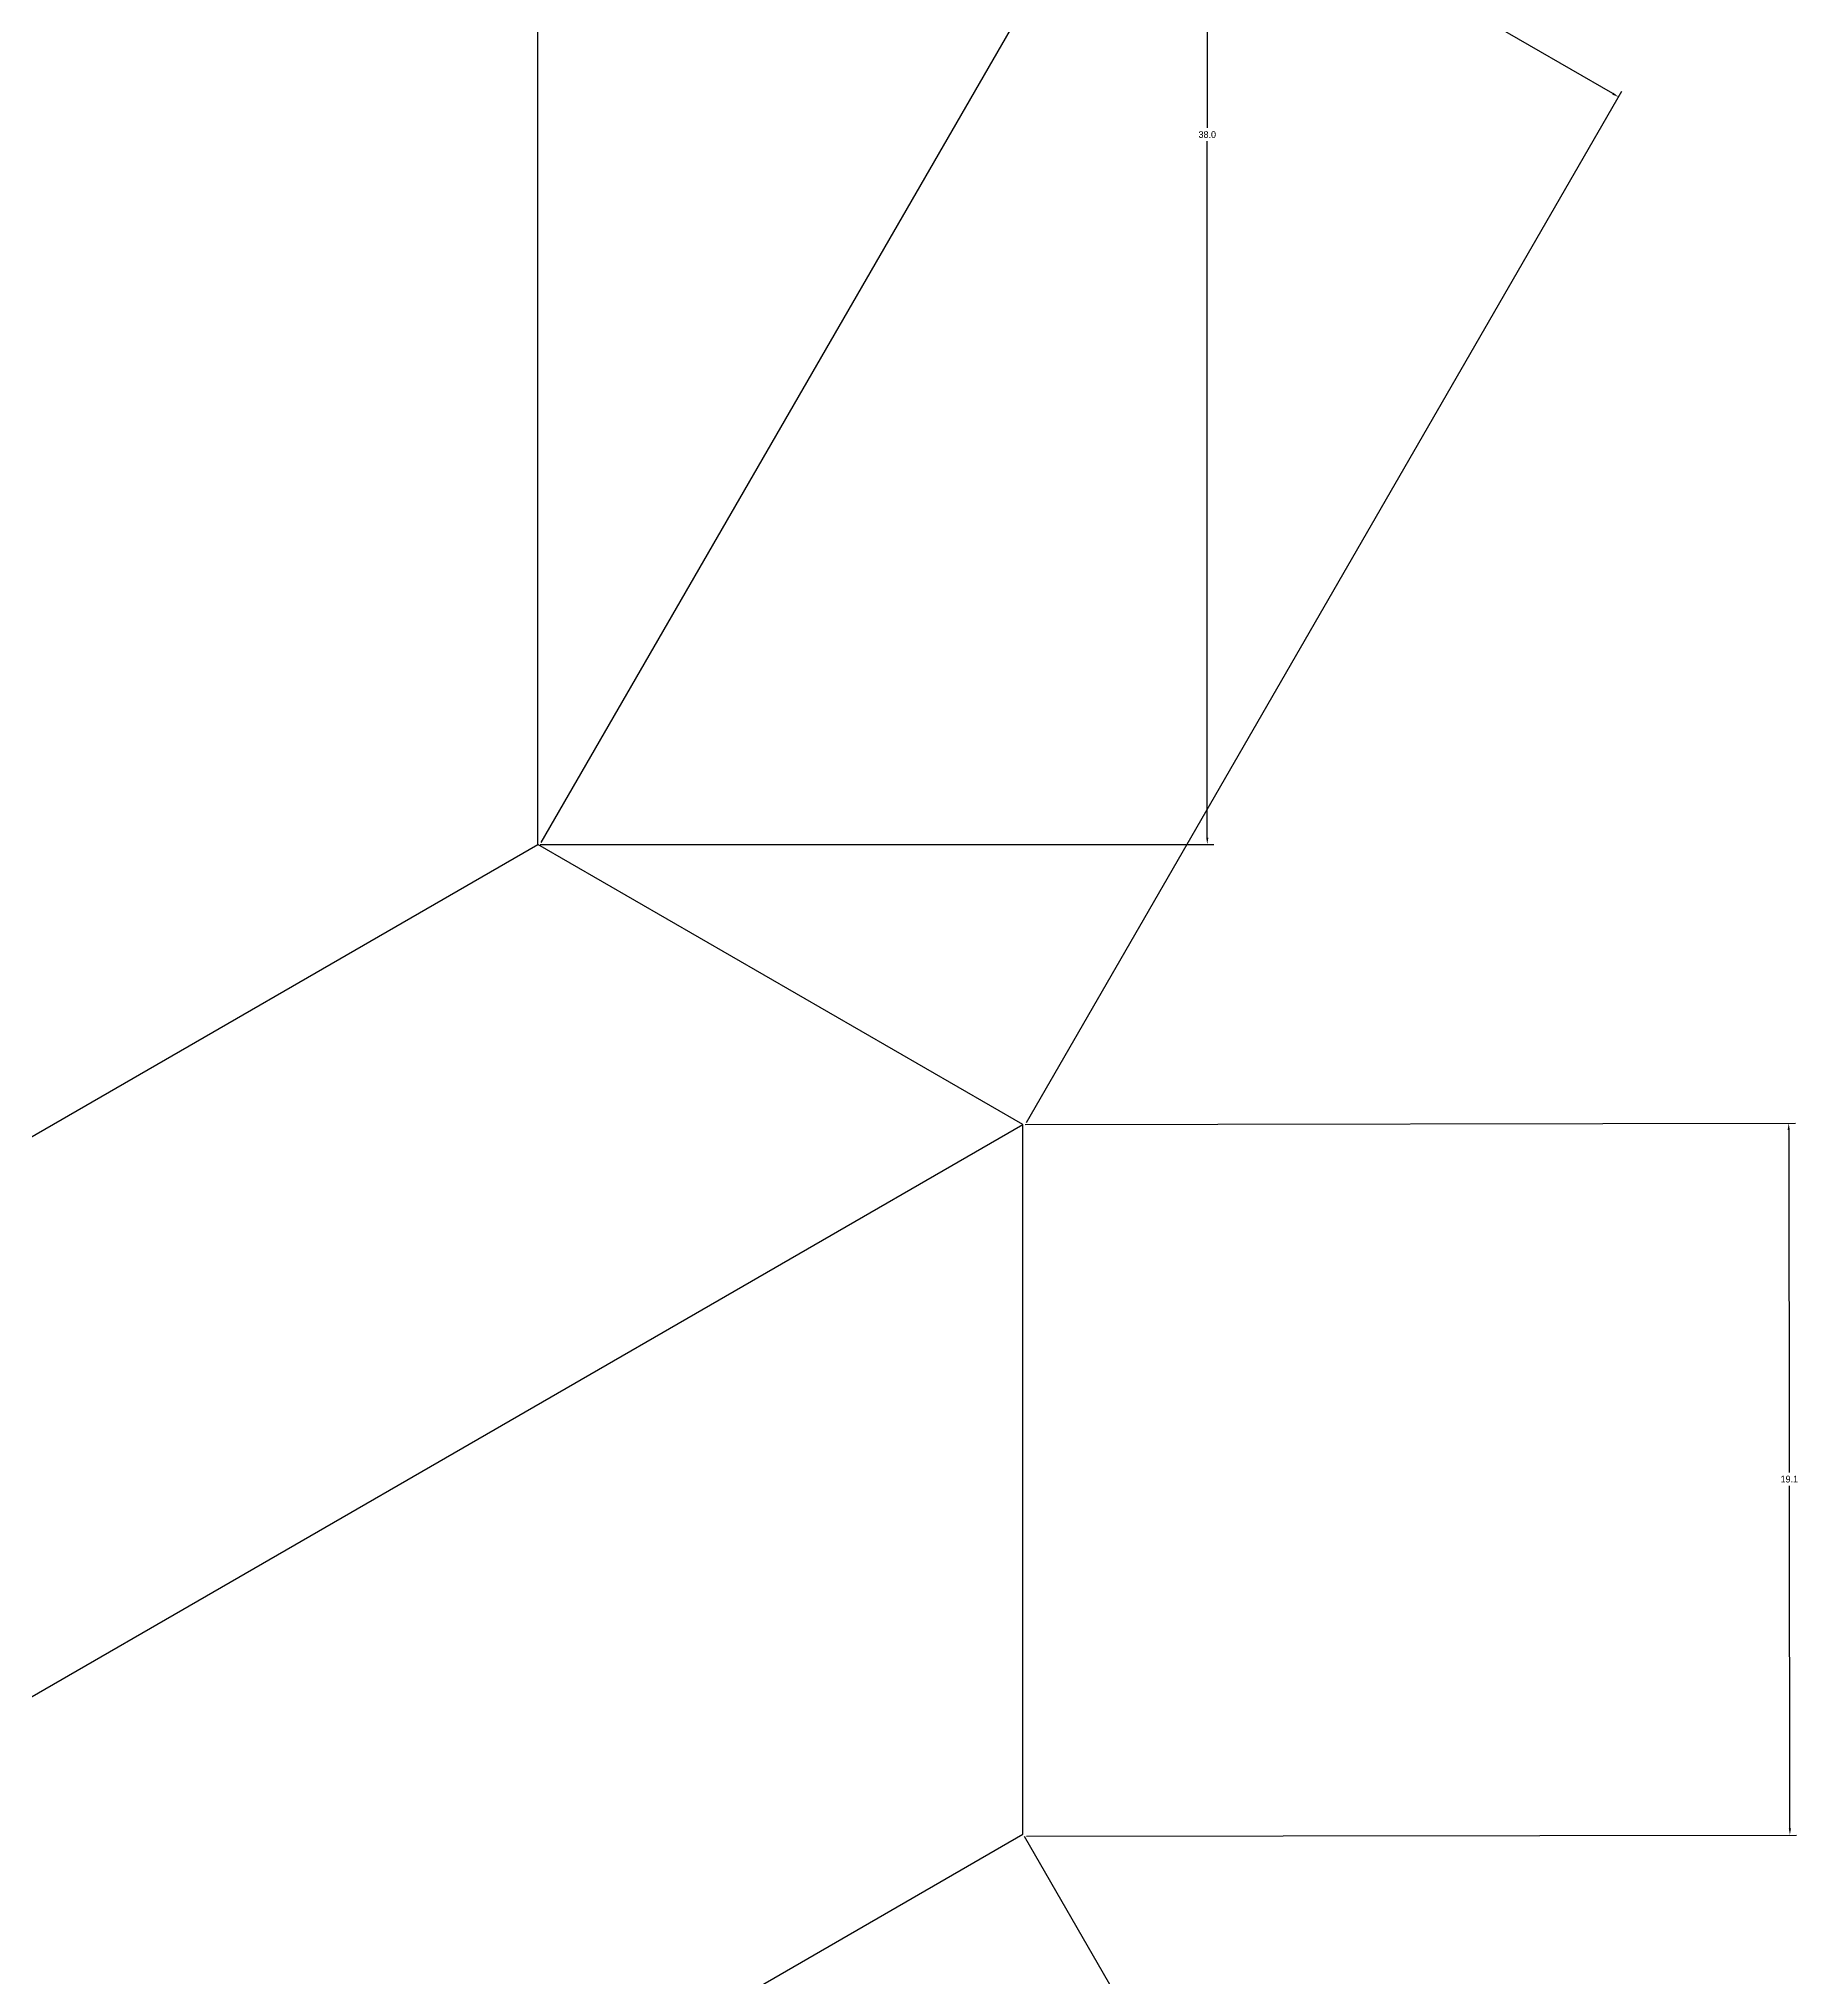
# Model space of a CAD drawing. Header units: centimetres. Extents: x -88 to 100, y -190 to 41.
# Drawn here: x 53.3 to 100.4, y -159 to -107.1 of the extents above; entities that cross this region are included whole.
import ezdxf

# ---------------------------------------------------------------- set-up
doc = ezdxf.new("R2010")
doc.units = ezdxf.units.CM
doc.header["$MEASUREMENT"] = 0
doc.dimstyles.get("Standard").update_dxf_attribs({"dimtxt": 0.18, "dimasz": 0.18, "dimexe": 0.18, "dimexo": 0.0625, "dimgap": 0.09, "dimtad": 0, "dimtih": 1, "dimtoh": 1, "dimdec": 1, "dimzin": 0, "dimdsep": 46, "dimtxsty": 'Standard', "dimcen": 0.09, "dimadec": 0, "dimazin": 0, "dimtfac": 1, "dimtdec": 1, "dimtofl": 0, "dimtmove": 0, "dimatfit": 3, "dimfxl": 1, "dimtolj": 1, "dimtzin": 0, "dimarcsym": 0})

# ---------------------------------------------------------------- blocks, each defined once
blk = doc.blocks.new('*D15')
at = {"color": 0, "linetype": 'ByBlock', "lineweight": -2}
for p, q in [((66.766, -90.696), (84.807, -90.696)), ((84.627, -90.876), (84.627, -109.516)), ((84.627, -128.516), (84.627, -109.876)), ((66.766, -128.696), (84.807, -128.696))]:
    blk.add_line(p, q, dxfattribs=at)
at = {"color": 0, "linetype": 'ByBlock'}
for points in [[(84.597, -90.876), (84.657, -90.876), (84.627, -90.696)], [(84.597, -128.516), (84.657, -128.516), (84.627, -128.696)]]:
    blk.add_solid(points, dxfattribs=at)
at = {"layer": 'Defpoints', "color": 0, "linetype": 'ByBlock'}
for p in [(66.703, -90.696), (66.703, -128.696), (84.627, -128.696)]:
    blk.add_point(p, dxfattribs=at)
at = {"color": 0, "linetype": 'ByBlock', "insert": (84.627, -109.696), "char_height": 0.18, "attachment_point": 5}
blk.add_mtext('\\A1;38.0', dxfattribs=at)
blk = doc.blocks.new('*D16')
at = {"color": 0, "linetype": 'ByBlock', "lineweight": -2}
for p, q in [((79.725, -155.251), (82.646, -160.31)), ((82.4, -160.244), (57.32, -174.724)), ((31.616, -189.564), (56.696, -175.084)), ((28.629, -184.751), (31.55, -189.81))]:
    blk.add_line(p, q, dxfattribs=at)
at = {"color": 0, "linetype": 'ByBlock'}
for points in [[(82.385, -160.218), (82.415, -160.27), (82.556, -160.154)], [(31.601, -189.538), (31.631, -189.59), (31.46, -189.654)]]:
    blk.add_solid(points, dxfattribs=at)
at = {"layer": 'Defpoints', "color": 0, "linetype": 'ByBlock'}
for p in [(79.694, -155.196), (82.556, -160.154), (28.598, -184.696)]:
    blk.add_point(p, dxfattribs=at)
at = {"color": 0, "linetype": 'ByBlock', "insert": (57.008, -174.904), "char_height": 0.18, "attachment_point": 5}
blk.add_mtext('\\A1;59.0', dxfattribs=at)
blk = doc.blocks.new('*D17')
at = {"color": 0, "linetype": 'ByBlock', "lineweight": -2}
for p, q in [((79.756, -136.196), (100.373, -136.163)), ((100.193, -136.343), (100.208, -145.51)), ((100.224, -155.037), (100.209, -145.87)), ((79.787, -155.251), (100.404, -155.217))]:
    blk.add_line(p, q, dxfattribs=at)
at = {"color": 0, "linetype": 'ByBlock'}
for points in [[(100.223, -136.343), (100.163, -136.343), (100.193, -136.163)], [(100.254, -155.037), (100.194, -155.037), (100.224, -155.217)]]:
    blk.add_solid(points, dxfattribs=at)
at = {"layer": 'Defpoints', "color": 0, "linetype": 'ByBlock'}
for p in [(79.694, -136.196), (79.725, -155.251), (100.224, -155.217)]:
    blk.add_point(p, dxfattribs=at)
at = {"color": 0, "linetype": 'ByBlock', "insert": (100.209, -145.69), "char_height": 0.18, "attachment_point": 5}
blk.add_mtext('\\A1;19.1', dxfattribs=at)
blk = doc.blocks.new('*D18')
at = {"color": 0, "linetype": 'ByBlock', "lineweight": -2}
for p, q in [((66.797, -128.642), (82.737, -101.032)), ((82.803, -101.278), (88.831, -104.758)), ((95.482, -108.598), (89.454, -105.118)), ((79.787, -136.142), (95.728, -108.532))]:
    blk.add_line(p, q, dxfattribs=at)
at = {"color": 0, "linetype": 'ByBlock'}
for points in [[(82.818, -101.252), (82.788, -101.304), (82.647, -101.188)], [(95.497, -108.572), (95.467, -108.624), (95.638, -108.688)]]:
    blk.add_solid(points, dxfattribs=at)
at = {"layer": 'Defpoints', "color": 0, "linetype": 'ByBlock'}
for p in [(95.638, -108.688), (66.766, -128.696), (79.756, -136.196)]:
    blk.add_point(p, dxfattribs=at)
at = {"color": 0, "linetype": 'ByBlock', "insert": (89.143, -104.938), "char_height": 0.18, "attachment_point": 5}
blk.add_mtext('\\A1;15.0', dxfattribs=at)

msp = doc.modelspace()

# ---------------------------------------------------------------- linework, layer by layer
at = {"linetype": 'ByBlock'}
for p, q in [((66.703, -128.696), (66.703, -90.696)), ((15.608, -158.196), (66.703, -128.696)), ((79.694, -136.196), (66.703, -128.696)), ((28.598, -165.696), (79.694, -136.196)), ((79.694, -155.196), (79.694, -136.196)), ((28.598, -184.696), (79.694, -155.196))]:
    msp.add_line(p, q, dxfattribs=at)

# ---------------------------------------------------------------- dimensions: what is measured, and where the dimension line sits
for p1, p2, distance, picture, middle in [((66.703, -90.696), (66.703, -128.696), 17.924, '*D15', (84.627, -109.696)), ((66.766, -128.696), (79.756, -136.196), 31.764, '*D18', (89.143, -104.938)), ((79.694, -136.196), (79.725, -155.251), 20.499, '*D17', (100.209, -145.69)), ((28.598, -184.696), (79.694, -155.196), -5.725, '*D16', (57.008, -174.904))]:
    dim = msp.add_aligned_dim(p1=p1, p2=p2, distance=distance, dimstyle='Standard', dxfattribs=at)
    dim.commit()
    dim.dimension.update_dxf_attribs({"geometry": picture, "text_midpoint": middle})

doc.saveas('drawing.dxf')
